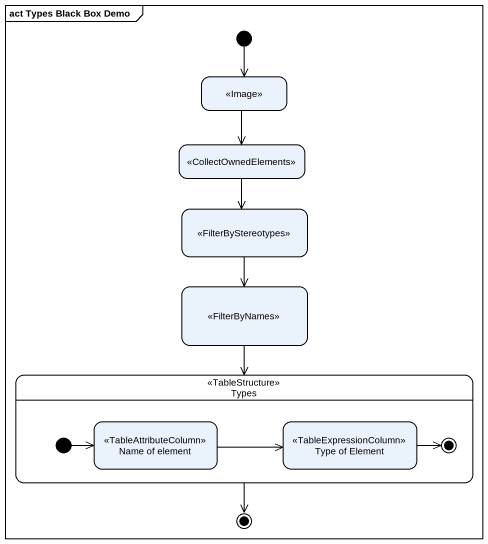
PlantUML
@startuml
mainframe act Types Black Box Demo
hide empty description
state " " as state1 <<Image>>
state " " as state2 <<CollectOwnedElements>>
state " " as state3 <<FilterByStereotypes>>
state " " as state4 <<FilterByNames>>
state Types <<TableStructure>> {
  state "Name of element" as Name_of_element <<TableAttributeColumn>>
  state "Type of Element" as Type_of_Element <<TableExpressionColumn>>
  Type_of_Element -right-> [*]
  [*] -right-> Name_of_element
}
[*] --> state1
state1 --> state2
state2 --> state3
state3 --> state4
state4 --> Types
Name_of_element -right-> Type_of_Element
Types --> [*]
@enduml
